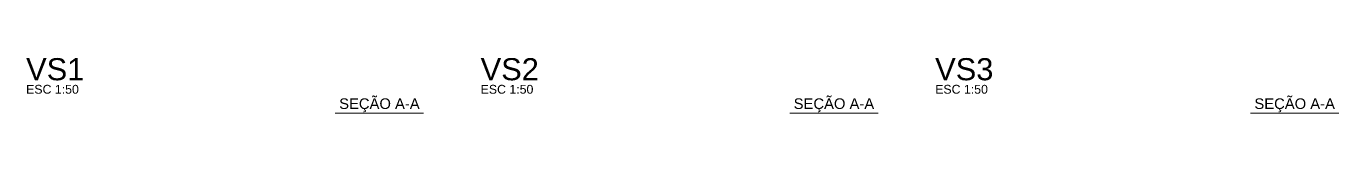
# Model space of a CAD drawing. Header units: millimetres. Extents: x 0 to 619, y -40 to 53.
# Drawn here: x 455.47 to 486.99, y 13.32 to 14.64 of the extents above; entities that cross this region are included whole.
import ezdxf

# ---------------------------------------------------------------- set-up
doc = ezdxf.new("R2010")
doc.units = ezdxf.units.MM
doc.layers.add('DT-Textos', color=7, linetype='Continuous', lineweight=5)
doc.layers.add('DT-Título', color=3, linetype='Continuous', lineweight=20)
doc.styles.add('Arial', font='arial.ttf')

msp = doc.modelspace()

# ---------------------------------------------------------------- linework, layer by layer
at = {"layer": 'DT-Textos'}
for p, q in [((462.8922, 13.3181), (465.0102, 13.3181)), ((473.807, 13.3181), (475.925, 13.3181)), ((484.87, 13.3181), (486.988, 13.3181))]:
    msp.add_line(p, q, dxfattribs=at)

# ---------------------------------------------------------------- texts
at = {"layer": 'DT-Textos', "line_spacing_factor": 0.798, "style": 'Arial'}
for s, insert, char_height, width, attachment_point in [('ESC 1:50', (455.467, 13.7815), 0.2118, 2.03328, 7), ('ESC 1:50', (466.3817, 13.7815), 0.2118, 2.03328, 7), ('ESC 1:50', (477.2965, 13.7815), 0.2118, 2.03328, 7), ('SEÇÃO A-A', (463.951, 13.3406), 0.25416, 2.744928, 8), ('SEÇÃO A-A', (474.8657, 13.3406), 0.25416, 2.744928, 8), ('SEÇÃO A-A', (485.9295, 13.3406), 0.25416, 2.744928, 8)]:
    msp.add_mtext(s, dxfattribs=dict(at, insert=insert, char_height=char_height, width=width, attachment_point=attachment_point))
at = {"layer": 'DT-Título', "char_height": 0.5295, "width": 1.9062, "attachment_point": 7, "line_spacing_factor": 0.798, "style": 'Arial'}
for s, insert in [('VS1', (455.467, 14.0993)), ('VS2', (466.3817, 14.0993)), ('VS3', (477.2965, 14.0993))]:
    msp.add_mtext(s, dxfattribs=dict(at, insert=insert))

doc.saveas('drawing.dxf')
